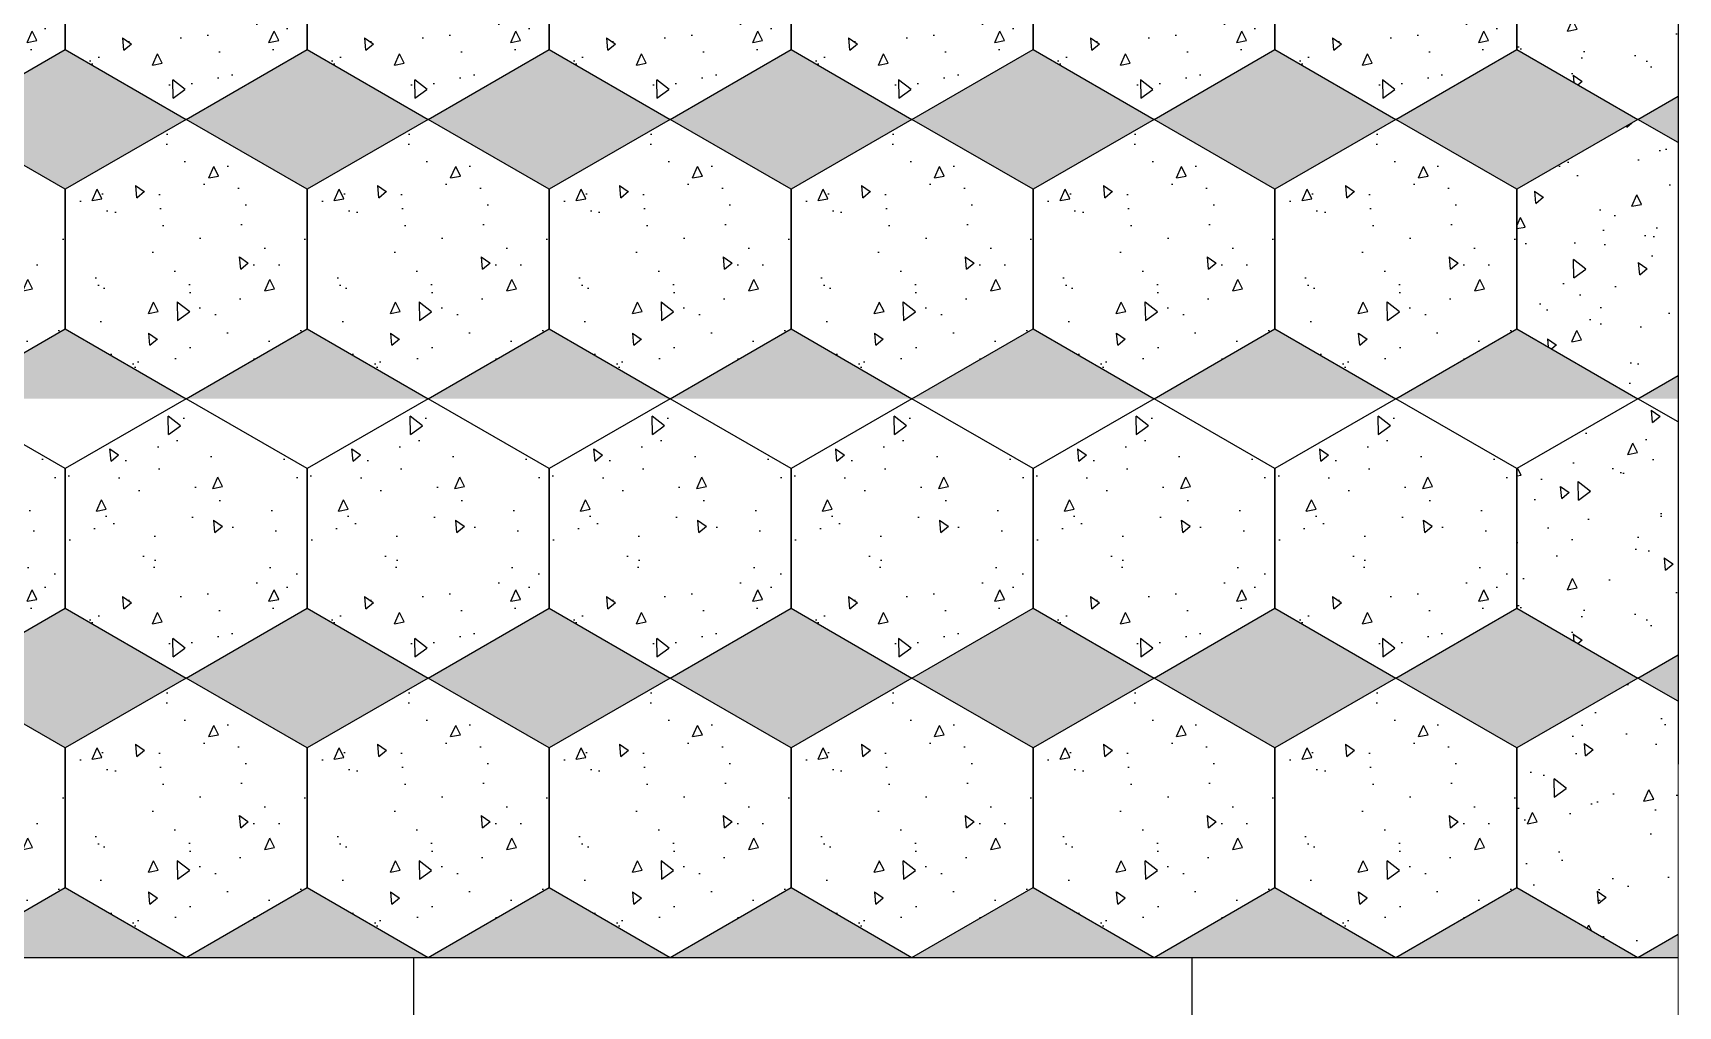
# Model space of a CAD drawing. Header units: millimetres. Extents: x 86441 to 190201, y 16532 to 98188.
# Drawn here: x 89237.8 to 89263.16, y 61109.93 to 61124.94 of the extents above; entities that cross this region are included whole.
import ezdxf

# ---------------------------------------------------------------- set-up
doc = ezdxf.new("R2010")
doc.units = ezdxf.units.MM
doc.header["$LTSCALE"] = 0.1

msp = doc.modelspace()

# ---------------------------------------------------------------- hatches: boundary and pattern name
at = {"true_color": 0xa19859, "transparency": 33554687}
h = msp.add_hatch(dxfattribs=at)
h.set_pattern_fill('AR-CONC', color=55, scale=0.01, angle=45)
h.set_pattern_definition([(95, (87401.7125, 60656.174), (1.4009465, 1.1755338), [0.1905, -2.0955]), (40, (87401.7125, 60656.174), (-1.6001845, 1.1017673), [0.1524, -1.6764058]), (145.45144, (87401.8293, 60656.2719), (-0.199238, 2.277301), [0.1619, -1.7809024]), (91.1842, (87401.3533, 60656.5331), (2.2141024, 1.619534), [0.28575, -3.14325]), (141.63556, (87401.5378, 60656.668), (-0.070866, 3.4282676), [0.2428502, -2.671356]), (36.18415, (87401.3533, 60656.5331), (-0.070866, 3.4282676), [0.2285997, -2.5145973]), (66, (87401.6227, 60656.623), (1.7951998, 0.3489515), [0.1905, -2.0955]), (11, (87401.6227, 60656.623), (-0.8653993, 1.739412), [0.1524, -1.6764]), (116.45145, (87401.7723, 60656.652), (0.9298005, 2.0883634), [0.1619, -1.7808994]), (82.5, (87401.7125, 60656.17393), (-0.5760547, 0.61973414), [0, -1.65608, 0, -1.7018, 0, -1.68275]), (52.5, (87401.7125, 60656.1739), (-0.23589727, 1.18087), [0, -0.97028, 0, -1.61798, 0, -0.64135]), (12.5, (87401.312, 60655.7734), (0.99927863, 0.91826196), [0, -0.635, 0, -1.9812, 0, -2.6289]), (2.5, (87401.1324, 60655.5938), (0.86763904, 1.2272239), [0, -0.8255, 0, -1.31572, 0, -1.8669])])
h.paths.add_polyline_path([(89263.165, 61131.865), (89262.545, 61132.223), (89260.68, 61131.146), (89260.68, 61128.991), (89262.545, 61127.914), (89263.165, 61128.272)])
h.paths.add_polyline_path([(89263.165, 61127.557), (89262.545, 61127.914), (89260.68, 61126.837), (89260.68, 61124.683), (89262.545, 61123.606), (89263.165, 61123.963)])
h = msp.add_hatch(dxfattribs=at)
h.set_pattern_fill('AR-CONC', color=55, scale=0.01, angle=45)
h.set_pattern_definition([(95, (87468.8768, 60742.3458), (1.4009465, 1.1755338), [0.1905, -2.0955]), (40, (87468.8768, 60742.3458), (-1.6001845, 1.1017673), [0.1524, -1.6764058]), (145.45144, (87468.9936, 60742.4438), (-0.199238, 2.277301), [0.1619, -1.7809024]), (91.1842, (87468.5176, 60742.705), (2.2141024, 1.619534), [0.28575, -3.14325]), (141.63556, (87468.7021, 60742.84), (-0.070866, 3.4282676), [0.2428502, -2.671356]), (36.18415, (87468.5176, 60742.705), (-0.070866, 3.4282676), [0.2285997, -2.5145973]), (66, (87468.787, 60742.7948), (1.7951998, 0.3489515), [0.1905, -2.0955]), (11, (87468.787, 60742.7948), (-0.8653993, 1.739412), [0.1524, -1.6764]), (116.45145, (87468.9366, 60742.8239), (0.9298005, 2.0883634), [0.1619, -1.7808994]), (82.5, (87468.87685, 60742.3458), (-0.5760547, 0.61973414), [0, -1.65608, 0, -1.7018, 0, -1.68275]), (52.5, (87468.87685, 60742.3458), (-0.23589727, 1.18087), [0, -0.97028, 0, -1.61798, 0, -0.64135]), (12.5, (87468.4763, 60741.9453), (0.99927863, 0.91826196), [0, -0.635, 0, -1.9812, 0, -2.6289]), (2.5, (87468.2967, 60741.7657), (0.86763904, 1.2272239), [0, -0.8255, 0, -1.31572, 0, -1.8669])])
h.paths.add_polyline_path([(89234.56, 61120.374), (89236.426, 61119.297), (89238.292, 61120.374), (89238.292, 61122.528), (89236.426, 61123.606), (89234.56, 61122.528)])
h.paths.add_polyline_path([(89234.56, 61124.683), (89236.426, 61123.606), (89238.292, 61124.683), (89238.292, 61126.837), (89236.426, 61127.914), (89234.56, 61126.837)])
h = msp.add_hatch(dxfattribs=at)
h.set_pattern_fill('AR-CONC', color=55, scale=0.01, angle=45)
h.set_pattern_definition([(95, (87472.6082, 60742.3458), (1.4009465, 1.1755338), [0.1905, -2.0955]), (40, (87472.6082, 60742.3458), (-1.6001845, 1.1017673), [0.1524, -1.6764058]), (145.45144, (87472.725, 60742.4438), (-0.199238, 2.277301), [0.1619, -1.7809024]), (91.1842, (87472.249, 60742.705), (2.2141024, 1.619534), [0.28575, -3.14325]), (141.63556, (87472.4335, 60742.84), (-0.070866, 3.4282676), [0.2428502, -2.671356]), (36.18415, (87472.249, 60742.705), (-0.070866, 3.4282676), [0.2285997, -2.5145973]), (66, (87472.5184, 60742.7948), (1.7951998, 0.3489515), [0.1905, -2.0955]), (11, (87472.5184, 60742.7948), (-0.8653993, 1.739412), [0.1524, -1.6764]), (116.45145, (87472.668, 60742.8239), (0.9298005, 2.0883634), [0.1619, -1.7808994]), (82.5, (87472.6082, 60742.3458), (-0.5760547, 0.61973414), [0, -1.65608, 0, -1.7018, 0, -1.68275]), (52.5, (87472.6082, 60742.3458), (-0.23589727, 1.18087), [0, -0.97028, 0, -1.61798, 0, -0.64135]), (12.5, (87472.2077, 60741.9453), (0.99927863, 0.91826196), [0, -0.635, 0, -1.9812, 0, -2.6289]), (2.5, (87472.0281, 60741.7657), (0.86763904, 1.2272239), [0, -0.8255, 0, -1.31572, 0, -1.8669])])
h.paths.add_polyline_path([(89238.292, 61120.374), (89240.157, 61119.297), (89242.023, 61120.374), (89242.023, 61122.528), (89240.157, 61123.606), (89238.292, 61122.528)])
h.paths.add_polyline_path([(89238.292, 61124.683), (89240.157, 61123.606), (89242.023, 61124.683), (89242.023, 61126.837), (89240.157, 61127.914), (89238.292, 61126.837)])
h = msp.add_hatch(dxfattribs=at)
h.set_pattern_fill('AR-CONC', color=55, scale=0.01, angle=45)
h.set_pattern_definition([(95, (87476.3396, 60742.3458), (1.4009465, 1.1755338), [0.1905, -2.0955]), (40, (87476.3396, 60742.3458), (-1.6001845, 1.1017673), [0.1524, -1.6764058]), (145.45144, (87476.4563, 60742.4438), (-0.199238, 2.277301), [0.1619, -1.7809024]), (91.1842, (87475.9803, 60742.705), (2.2141024, 1.619534), [0.28575, -3.14325]), (141.63556, (87476.1648, 60742.84), (-0.070866, 3.4282676), [0.2428502, -2.671356]), (36.18415, (87475.9803, 60742.705), (-0.070866, 3.4282676), [0.2285997, -2.5145973]), (66, (87476.2497, 60742.7948), (1.7951998, 0.3489515), [0.1905, -2.0955]), (11, (87476.2497, 60742.7948), (-0.8653993, 1.739412), [0.1524, -1.6764]), (116.45145, (87476.3993, 60742.8239), (0.9298005, 2.0883634), [0.1619, -1.7808994]), (82.5, (87476.33955, 60742.3458), (-0.5760547, 0.61973414), [0, -1.65608, 0, -1.7018, 0, -1.68275]), (52.5, (87476.33955, 60742.3458), (-0.23589727, 1.18087), [0, -0.97028, 0, -1.61798, 0, -0.64135]), (12.5, (87475.939, 60741.9453), (0.99927863, 0.91826196), [0, -0.635, 0, -1.9812, 0, -2.6289]), (2.5, (87475.7594, 60741.7657), (0.86763904, 1.2272239), [0, -0.8255, 0, -1.31572, 0, -1.8669])])
h.paths.add_polyline_path([(89242.023, 61120.374), (89243.889, 61119.297), (89245.754, 61120.374), (89245.754, 61122.528), (89243.889, 61123.606), (89242.023, 61122.528)])
h.paths.add_polyline_path([(89242.023, 61124.683), (89243.889, 61123.606), (89245.754, 61124.683), (89245.754, 61126.837), (89243.889, 61127.914), (89242.023, 61126.837)])
h = msp.add_hatch(dxfattribs=at)
h.set_pattern_fill('AR-CONC', color=55, scale=0.01, angle=45)
h.set_pattern_definition([(95, (87480.0709, 60742.3458), (1.4009465, 1.1755338), [0.1905, -2.0955]), (40, (87480.0709, 60742.3458), (-1.6001845, 1.1017673), [0.1524, -1.6764058]), (145.45144, (87480.1876, 60742.4438), (-0.199238, 2.277301), [0.1619, -1.7809024]), (91.1842, (87479.7117, 60742.705), (2.2141024, 1.619534), [0.28575, -3.14325]), (141.63556, (87479.8962, 60742.84), (-0.070866, 3.4282676), [0.2428502, -2.671356]), (36.18415, (87479.7117, 60742.705), (-0.070866, 3.4282676), [0.2285997, -2.5145973]), (66, (87479.9811, 60742.7948), (1.7951998, 0.3489515), [0.1905, -2.0955]), (11, (87479.9811, 60742.7948), (-0.8653993, 1.739412), [0.1524, -1.6764]), (116.45145, (87480.1307, 60742.8239), (0.9298005, 2.0883634), [0.1619, -1.7808994]), (82.5, (87480.0709, 60742.3458), (-0.5760547, 0.61973414), [0, -1.65608, 0, -1.7018, 0, -1.68275]), (52.5, (87480.0709, 60742.3458), (-0.23589727, 1.18087), [0, -0.97028, 0, -1.61798, 0, -0.64135]), (12.5, (87479.6704, 60741.9453), (0.99927863, 0.91826196), [0, -0.635, 0, -1.9812, 0, -2.6289]), (2.5, (87479.4908, 60741.7657), (0.86763904, 1.2272239), [0, -0.8255, 0, -1.31572, 0, -1.8669])])
h.paths.add_polyline_path([(89245.754, 61120.374), (89247.62, 61119.297), (89249.486, 61120.374), (89249.486, 61122.528), (89247.62, 61123.606), (89245.754, 61122.528)])
h.paths.add_polyline_path([(89245.754, 61124.683), (89247.62, 61123.606), (89249.486, 61124.683), (89249.486, 61126.837), (89247.62, 61127.914), (89245.754, 61126.837)])
h = msp.add_hatch(dxfattribs=at)
h.set_pattern_fill('AR-CONC', color=55, scale=0.01, angle=45)
h.set_pattern_definition([(95, (87483.8023, 60742.3458), (1.4009465, 1.1755338), [0.1905, -2.0955]), (40, (87483.8023, 60742.3458), (-1.6001845, 1.1017673), [0.1524, -1.6764058]), (145.45144, (87483.919, 60742.4438), (-0.199238, 2.277301), [0.1619, -1.7809024]), (91.1842, (87483.443, 60742.705), (2.2141024, 1.619534), [0.28575, -3.14325]), (141.63556, (87483.6276, 60742.84), (-0.070866, 3.4282676), [0.2428502, -2.671356]), (36.18415, (87483.443, 60742.705), (-0.070866, 3.4282676), [0.2285997, -2.5145973]), (66, (87483.7125, 60742.7948), (1.7951998, 0.3489515), [0.1905, -2.0955]), (11, (87483.7125, 60742.7948), (-0.8653993, 1.739412), [0.1524, -1.6764]), (116.45145, (87483.862, 60742.8239), (0.9298005, 2.0883634), [0.1619, -1.7808994]), (82.5, (87483.80225, 60742.3458), (-0.5760547, 0.61973414), [0, -1.65608, 0, -1.7018, 0, -1.68275]), (52.5, (87483.80225, 60742.3458), (-0.23589727, 1.18087), [0, -0.97028, 0, -1.61798, 0, -0.64135]), (12.5, (87483.4017, 60741.9453), (0.99927863, 0.91826196), [0, -0.635, 0, -1.9812, 0, -2.6289]), (2.5, (87483.2221, 60741.7657), (0.86763904, 1.2272239), [0, -0.8255, 0, -1.31572, 0, -1.8669])])
h.paths.add_polyline_path([(89249.486, 61120.374), (89251.351, 61119.297), (89253.217, 61120.374), (89253.217, 61122.528), (89251.351, 61123.606), (89249.486, 61122.528)])
h.paths.add_polyline_path([(89249.486, 61124.683), (89251.351, 61123.606), (89253.217, 61124.683), (89253.217, 61126.837), (89251.351, 61127.914), (89249.486, 61126.837)])
h = msp.add_hatch(dxfattribs=at)
h.set_pattern_fill('AR-CONC', color=55, scale=0.01, angle=45)
h.set_pattern_definition([(95, (87487.5336, 60742.3458), (1.4009465, 1.1755338), [0.1905, -2.0955]), (40, (87487.5336, 60742.3458), (-1.6001845, 1.1017673), [0.1524, -1.6764058]), (145.45144, (87487.6503, 60742.4438), (-0.199238, 2.277301), [0.1619, -1.7809024]), (91.1842, (87487.1744, 60742.705), (2.2141024, 1.619534), [0.28575, -3.14325]), (141.63556, (87487.359, 60742.84), (-0.070866, 3.4282676), [0.2428502, -2.671356]), (36.18415, (87487.1744, 60742.705), (-0.070866, 3.4282676), [0.2285997, -2.5145973]), (66, (87487.4438, 60742.7948), (1.7951998, 0.3489515), [0.1905, -2.0955]), (11, (87487.4438, 60742.7948), (-0.8653993, 1.739412), [0.1524, -1.6764]), (116.45145, (87487.5934, 60742.8239), (0.9298005, 2.0883634), [0.1619, -1.7808994]), (82.5, (87487.5336, 60742.3458), (-0.5760547, 0.61973414), [0, -1.65608, 0, -1.7018, 0, -1.68275]), (52.5, (87487.5336, 60742.3458), (-0.23589727, 1.18087), [0, -0.97028, 0, -1.61798, 0, -0.64135]), (12.5, (87487.1331, 60741.9453), (0.99927863, 0.91826196), [0, -0.635, 0, -1.9812, 0, -2.6289]), (2.5, (87486.9535, 60741.7657), (0.86763904, 1.2272239), [0, -0.8255, 0, -1.31572, 0, -1.8669])])
h.paths.add_polyline_path([(89253.217, 61120.374), (89255.083, 61119.297), (89256.948, 61120.374), (89256.948, 61122.528), (89255.083, 61123.606), (89253.217, 61122.528)])
h.paths.add_polyline_path([(89253.217, 61124.683), (89255.083, 61123.606), (89256.948, 61124.683), (89256.948, 61126.837), (89255.083, 61127.914), (89253.217, 61126.837)])
h = msp.add_hatch(dxfattribs=at)
h.set_pattern_fill('AR-CONC', color=55, scale=0.01, angle=45)
h.set_pattern_definition([(95, (87491.265, 60742.3458), (1.4009465, 1.1755338), [0.1905, -2.0955]), (40, (87491.265, 60742.3458), (-1.6001845, 1.1017673), [0.1524, -1.6764058]), (145.45144, (87491.3817, 60742.4438), (-0.199238, 2.277301), [0.1619, -1.7809024]), (91.1842, (87490.9057, 60742.705), (2.2141024, 1.619534), [0.28575, -3.14325]), (141.63556, (87491.0903, 60742.84), (-0.070866, 3.4282676), [0.2428502, -2.671356]), (36.18415, (87490.9057, 60742.705), (-0.070866, 3.4282676), [0.2285997, -2.5145973]), (66, (87491.1752, 60742.7948), (1.7951998, 0.3489515), [0.1905, -2.0955]), (11, (87491.1752, 60742.7948), (-0.8653993, 1.739412), [0.1524, -1.6764]), (116.45145, (87491.3248, 60742.8239), (0.9298005, 2.0883634), [0.1619, -1.7808994]), (82.5, (87491.26495, 60742.3458), (-0.5760547, 0.61973414), [0, -1.65608, 0, -1.7018, 0, -1.68275]), (52.5, (87491.265, 60742.3458), (-0.23589727, 1.18087), [0, -0.97028, 0, -1.61798, 0, -0.64135]), (12.5, (87490.86444, 60741.9453), (0.99927863, 0.91826196), [0, -0.635, 0, -1.9812, 0, -2.6289]), (2.5, (87490.6848, 60741.7657), (0.86763904, 1.2272239), [0, -0.8255, 0, -1.31572, 0, -1.8669])])
h.paths.add_polyline_path([(89256.948, 61120.374), (89258.814, 61119.297), (89260.68, 61120.374), (89260.68, 61122.528), (89258.814, 61123.606), (89256.948, 61122.528)])
h.paths.add_polyline_path([(89256.948, 61124.683), (89258.814, 61123.606), (89260.68, 61124.683), (89260.68, 61126.837), (89258.814, 61127.914), (89256.948, 61126.837)])
at = {"true_color": 0xffffff, "transparency": 33554687}
h = msp.add_hatch(color=7, dxfattribs=at)
h.dxf.hatch_style = 1
h.set_gradient(color1=(114, 89, 52), color2=(161, 152, 89))
h.paths.add_polyline_path([(89240.157, 61123.606), (89238.292, 61124.683), (89236.426, 61123.606), (89238.292, 61122.528)])
h.paths.add_polyline_path([(89238.292, 61120.374), (89236.426, 61119.297), (89240.157, 61119.297)])
h = msp.add_hatch(color=7, dxfattribs=at)
h.dxf.hatch_style = 1
h.set_gradient(color1=(114, 89, 52), color2=(161, 152, 89))
h.paths.add_polyline_path([(89242.023, 61124.683), (89240.157, 61123.606), (89242.023, 61122.528), (89243.889, 61123.606)])
h.paths.add_polyline_path([(89242.023, 61120.374), (89240.157, 61119.297), (89243.889, 61119.297)])
h = msp.add_hatch(color=7, dxfattribs=at)
h.dxf.hatch_style = 1
h.set_gradient(color1=(114, 89, 52), color2=(161, 152, 89))
h.paths.add_polyline_path([(89247.62, 61123.606), (89245.754, 61124.683), (89243.889, 61123.606), (89245.754, 61122.528)])
h.paths.add_polyline_path([(89245.754, 61120.374), (89243.889, 61119.297), (89247.62, 61119.297)])
h = msp.add_hatch(color=7, dxfattribs=at)
h.dxf.hatch_style = 1
h.set_gradient(color1=(114, 89, 52), color2=(161, 152, 89))
h.paths.add_polyline_path([(89249.486, 61124.683), (89247.62, 61123.606), (89249.486, 61122.528), (89251.351, 61123.606)])
h.paths.add_polyline_path([(89249.486, 61120.374), (89247.62, 61119.297), (89251.351, 61119.297)])
h = msp.add_hatch(color=7, dxfattribs=at)
h.dxf.hatch_style = 1
h.set_gradient(color1=(114, 89, 52), color2=(161, 152, 89))
h.paths.add_polyline_path([(89255.083, 61123.606), (89253.217, 61124.683), (89251.351, 61123.606), (89253.217, 61122.528)])
h.paths.add_polyline_path([(89253.217, 61120.374), (89251.351, 61119.297), (89255.083, 61119.297)])
h = msp.add_hatch(color=7, dxfattribs=at)
h.dxf.hatch_style = 1
h.set_gradient(color1=(114, 89, 52), color2=(161, 152, 89))
h.paths.add_polyline_path([(89256.948, 61124.683), (89255.083, 61123.606), (89256.948, 61122.528), (89258.814, 61123.606)])
h.paths.add_polyline_path([(89256.948, 61120.374), (89255.083, 61119.297), (89258.814, 61119.297)])
h = msp.add_hatch(color=7, dxfattribs=at)
h.dxf.hatch_style = 1
h.set_gradient(color1=(114, 89, 52), color2=(161, 152, 89))
h.paths.add_polyline_path([(89263.165, 61123.963), (89262.545, 61123.606), (89263.165, 61123.248)])
h.paths.add_polyline_path([(89262.545, 61123.606), (89260.68, 61124.683), (89258.814, 61123.606), (89260.68, 61122.528)])
at = {"true_color": 0xa19859, "transparency": 33554687}
h = msp.add_hatch(dxfattribs=at)
h.set_pattern_fill('AR-CONC', color=55, scale=0.01, angle=45)
h.set_pattern_definition([(95, (87401.7125, 60647.5567), (1.4009465, 1.1755338), [0.1905, -2.0955]), (40, (87401.7125, 60647.5567), (-1.6001845, 1.1017673), [0.1524, -1.6764058]), (145.45144, (87401.8293, 60647.6547), (-0.199238, 2.277301), [0.1619, -1.7809024]), (91.1842, (87401.3533, 60647.916), (2.2141024, 1.619534), [0.28575, -3.14325]), (141.63556, (87401.5378, 60648.051), (-0.070866, 3.4282676), [0.2428502, -2.671356]), (36.18415, (87401.3533, 60647.916), (-0.070866, 3.4282676), [0.2285997, -2.5145973]), (66, (87401.6227, 60648.0058), (1.7951998, 0.3489515), [0.1905, -2.0955]), (11, (87401.6227, 60648.0058), (-0.8653993, 1.739412), [0.1524, -1.6764]), (116.45145, (87401.7723, 60648.0348), (0.9298005, 2.0883634), [0.1619, -1.7808994]), (82.5, (87401.7125, 60647.55675), (-0.5760547, 0.61973414), [0, -1.65608, 0, -1.7018, 0, -1.68275]), (52.5, (87401.7125, 60647.55675), (-0.23589727, 1.18087), [0, -0.97028, 0, -1.61798, 0, -0.64135]), (12.5, (87401.312, 60647.1562), (0.99927863, 0.91826196), [0, -0.635, 0, -1.9812, 0, -2.6289]), (2.5, (87401.1324, 60646.9766), (0.86763904, 1.2272239), [0, -0.8255, 0, -1.31572, 0, -1.8669])])
h.paths.add_polyline_path([(89263.165, 61123.248), (89262.545, 61123.606), (89260.68, 61122.528), (89260.68, 61120.374), (89262.545, 61119.297), (89263.165, 61119.654)])
h.paths.add_polyline_path([(89263.165, 61118.94), (89262.545, 61119.297), (89260.68, 61118.22), (89260.68, 61116.066), (89262.545, 61114.988), (89263.165, 61115.346)])
at = {"true_color": 0xffffff, "transparency": 33554687}
h = msp.add_hatch(color=7, dxfattribs=at)
h.dxf.hatch_style = 1
h.set_gradient(color1=(114, 89, 52), color2=(161, 152, 89))
h.paths.add_polyline_path([(89260.68, 61120.374), (89258.814, 61119.297), (89262.545, 61119.297)])
h.paths.add_polyline_path([(89263.165, 61119.654), (89262.545, 61119.297), (89263.165, 61119.297)])
at = {"true_color": 0xa19859, "transparency": 33554687}
h = msp.add_hatch(dxfattribs=at)
h.set_pattern_fill('AR-CONC', color=55, scale=0.01, angle=45)
h.set_pattern_definition([(95, (87468.8768, 60733.7286), (1.4009465, 1.1755338), [0.1905, -2.0955]), (40, (87468.8768, 60733.7286), (-1.6001845, 1.1017673), [0.1524, -1.6764058]), (145.45144, (87468.9936, 60733.8266), (-0.199238, 2.277301), [0.1619, -1.7809024]), (91.1842, (87468.5176, 60734.0878), (2.2141024, 1.619534), [0.28575, -3.14325]), (141.63556, (87468.7021, 60734.2228), (-0.070866, 3.4282676), [0.2428502, -2.671356]), (36.18415, (87468.5176, 60734.0878), (-0.070866, 3.4282676), [0.2285997, -2.5145973]), (66, (87468.787, 60734.1776), (1.7951998, 0.3489515), [0.1905, -2.0955]), (11, (87468.787, 60734.1776), (-0.8653993, 1.739412), [0.1524, -1.6764]), (116.45145, (87468.9366, 60734.2067), (0.9298005, 2.0883634), [0.1619, -1.7808994]), (82.5, (87468.87685, 60733.7286), (-0.5760547, 0.61973414), [0, -1.65608, 0, -1.7018, 0, -1.68275]), (52.5, (87468.87685, 60733.7286), (-0.23589727, 1.18087), [0, -0.97028, 0, -1.61798, 0, -0.64135]), (12.5, (87468.4763, 60733.3281), (0.99927863, 0.91826196), [0, -0.635, 0, -1.9812, 0, -2.6289]), (2.5, (87468.2967, 60733.1485), (0.86763904, 1.2272239), [0, -0.8255, 0, -1.31572, 0, -1.8669])])
h.paths.add_polyline_path([(89234.56, 61111.757), (89236.426, 61110.68), (89238.292, 61111.757), (89238.292, 61113.911), (89236.426, 61114.988), (89234.56, 61113.911)])
h.paths.add_polyline_path([(89234.56, 61116.066), (89236.426, 61114.988), (89238.292, 61116.066), (89238.292, 61118.22), (89236.426, 61119.297), (89234.56, 61118.22)])
h = msp.add_hatch(dxfattribs=at)
h.set_pattern_fill('AR-CONC', color=55, scale=0.01, angle=45)
h.set_pattern_definition([(95, (87472.6082, 60733.7286), (1.4009465, 1.1755338), [0.1905, -2.0955]), (40, (87472.6082, 60733.7286), (-1.6001845, 1.1017673), [0.1524, -1.6764058]), (145.45144, (87472.725, 60733.8266), (-0.199238, 2.277301), [0.1619, -1.7809024]), (91.1842, (87472.249, 60734.0878), (2.2141024, 1.619534), [0.28575, -3.14325]), (141.63556, (87472.4335, 60734.2228), (-0.070866, 3.4282676), [0.2428502, -2.671356]), (36.18415, (87472.249, 60734.0878), (-0.070866, 3.4282676), [0.2285997, -2.5145973]), (66, (87472.5184, 60734.1776), (1.7951998, 0.3489515), [0.1905, -2.0955]), (11, (87472.5184, 60734.1776), (-0.8653993, 1.739412), [0.1524, -1.6764]), (116.45145, (87472.668, 60734.2067), (0.9298005, 2.0883634), [0.1619, -1.7808994]), (82.5, (87472.6082, 60733.7286), (-0.5760547, 0.61973414), [0, -1.65608, 0, -1.7018, 0, -1.68275]), (52.5, (87472.6082, 60733.7286), (-0.23589727, 1.18087), [0, -0.97028, 0, -1.61798, 0, -0.64135]), (12.5, (87472.2077, 60733.3281), (0.99927863, 0.91826196), [0, -0.635, 0, -1.9812, 0, -2.6289]), (2.5, (87472.0281, 60733.1485), (0.86763904, 1.2272239), [0, -0.8255, 0, -1.31572, 0, -1.8669])])
h.paths.add_polyline_path([(89238.292, 61111.757), (89240.157, 61110.68), (89242.023, 61111.757), (89242.023, 61113.911), (89240.157, 61114.988), (89238.292, 61113.911)])
h.paths.add_polyline_path([(89238.292, 61116.066), (89240.157, 61114.988), (89242.023, 61116.066), (89242.023, 61118.22), (89240.157, 61119.297), (89238.292, 61118.22)])
h = msp.add_hatch(dxfattribs=at)
h.set_pattern_fill('AR-CONC', color=55, scale=0.01, angle=45)
h.set_pattern_definition([(95, (87476.3396, 60733.7286), (1.4009465, 1.1755338), [0.1905, -2.0955]), (40, (87476.3396, 60733.7286), (-1.6001845, 1.1017673), [0.1524, -1.6764058]), (145.45144, (87476.4563, 60733.8266), (-0.199238, 2.277301), [0.1619, -1.7809024]), (91.1842, (87475.9803, 60734.0878), (2.2141024, 1.619534), [0.28575, -3.14325]), (141.63556, (87476.1648, 60734.2228), (-0.070866, 3.4282676), [0.2428502, -2.671356]), (36.18415, (87475.9803, 60734.0878), (-0.070866, 3.4282676), [0.2285997, -2.5145973]), (66, (87476.2497, 60734.1776), (1.7951998, 0.3489515), [0.1905, -2.0955]), (11, (87476.2497, 60734.1776), (-0.8653993, 1.739412), [0.1524, -1.6764]), (116.45145, (87476.3993, 60734.2067), (0.9298005, 2.0883634), [0.1619, -1.7808994]), (82.5, (87476.33955, 60733.7286), (-0.5760547, 0.61973414), [0, -1.65608, 0, -1.7018, 0, -1.68275]), (52.5, (87476.33955, 60733.7286), (-0.23589727, 1.18087), [0, -0.97028, 0, -1.61798, 0, -0.64135]), (12.5, (87475.939, 60733.3281), (0.99927863, 0.91826196), [0, -0.635, 0, -1.9812, 0, -2.6289]), (2.5, (87475.7594, 60733.1485), (0.86763904, 1.2272239), [0, -0.8255, 0, -1.31572, 0, -1.8669])])
h.paths.add_polyline_path([(89242.023, 61111.757), (89243.889, 61110.68), (89245.754, 61111.757), (89245.754, 61113.911), (89243.889, 61114.988), (89242.023, 61113.911)])
h.paths.add_polyline_path([(89242.023, 61116.066), (89243.889, 61114.988), (89245.754, 61116.066), (89245.754, 61118.22), (89243.889, 61119.297), (89242.023, 61118.22)])
h = msp.add_hatch(dxfattribs=at)
h.set_pattern_fill('AR-CONC', color=55, scale=0.01, angle=45)
h.set_pattern_definition([(95, (87480.0709, 60733.7286), (1.4009465, 1.1755338), [0.1905, -2.0955]), (40, (87480.0709, 60733.7286), (-1.6001845, 1.1017673), [0.1524, -1.6764058]), (145.45144, (87480.1876, 60733.8266), (-0.199238, 2.277301), [0.1619, -1.7809024]), (91.1842, (87479.7117, 60734.0878), (2.2141024, 1.619534), [0.28575, -3.14325]), (141.63556, (87479.8962, 60734.2228), (-0.070866, 3.4282676), [0.2428502, -2.671356]), (36.18415, (87479.7117, 60734.0878), (-0.070866, 3.4282676), [0.2285997, -2.5145973]), (66, (87479.9811, 60734.1776), (1.7951998, 0.3489515), [0.1905, -2.0955]), (11, (87479.9811, 60734.1776), (-0.8653993, 1.739412), [0.1524, -1.6764]), (116.45145, (87480.1307, 60734.2067), (0.9298005, 2.0883634), [0.1619, -1.7808994]), (82.5, (87480.0709, 60733.7286), (-0.5760547, 0.61973414), [0, -1.65608, 0, -1.7018, 0, -1.68275]), (52.5, (87480.0709, 60733.7286), (-0.23589727, 1.18087), [0, -0.97028, 0, -1.61798, 0, -0.64135]), (12.5, (87479.6704, 60733.3281), (0.99927863, 0.91826196), [0, -0.635, 0, -1.9812, 0, -2.6289]), (2.5, (87479.4908, 60733.1485), (0.86763904, 1.2272239), [0, -0.8255, 0, -1.31572, 0, -1.8669])])
h.paths.add_polyline_path([(89245.754, 61111.757), (89247.62, 61110.68), (89249.486, 61111.757), (89249.486, 61113.911), (89247.62, 61114.988), (89245.754, 61113.911)])
h.paths.add_polyline_path([(89245.754, 61116.066), (89247.62, 61114.988), (89249.486, 61116.066), (89249.486, 61118.22), (89247.62, 61119.297), (89245.754, 61118.22)])
h = msp.add_hatch(dxfattribs=at)
h.set_pattern_fill('AR-CONC', color=55, scale=0.01, angle=45)
h.set_pattern_definition([(95, (87483.8023, 60733.7286), (1.4009465, 1.1755338), [0.1905, -2.0955]), (40, (87483.8023, 60733.7286), (-1.6001845, 1.1017673), [0.1524, -1.6764058]), (145.45144, (87483.919, 60733.8266), (-0.199238, 2.277301), [0.1619, -1.7809024]), (91.1842, (87483.443, 60734.0878), (2.2141024, 1.619534), [0.28575, -3.14325]), (141.63556, (87483.6276, 60734.2228), (-0.070866, 3.4282676), [0.2428502, -2.671356]), (36.18415, (87483.443, 60734.0878), (-0.070866, 3.4282676), [0.2285997, -2.5145973]), (66, (87483.7125, 60734.1776), (1.7951998, 0.3489515), [0.1905, -2.0955]), (11, (87483.7125, 60734.1776), (-0.8653993, 1.739412), [0.1524, -1.6764]), (116.45145, (87483.862, 60734.2067), (0.9298005, 2.0883634), [0.1619, -1.7808994]), (82.5, (87483.80225, 60733.7286), (-0.5760547, 0.61973414), [0, -1.65608, 0, -1.7018, 0, -1.68275]), (52.5, (87483.80225, 60733.7286), (-0.23589727, 1.18087), [0, -0.97028, 0, -1.61798, 0, -0.64135]), (12.5, (87483.4017, 60733.3281), (0.99927863, 0.91826196), [0, -0.635, 0, -1.9812, 0, -2.6289]), (2.5, (87483.2221, 60733.1485), (0.86763904, 1.2272239), [0, -0.8255, 0, -1.31572, 0, -1.8669])])
h.paths.add_polyline_path([(89249.486, 61111.757), (89251.351, 61110.68), (89253.217, 61111.757), (89253.217, 61113.911), (89251.351, 61114.988), (89249.486, 61113.911)])
h.paths.add_polyline_path([(89249.486, 61116.066), (89251.351, 61114.988), (89253.217, 61116.066), (89253.217, 61118.22), (89251.351, 61119.297), (89249.486, 61118.22)])
h = msp.add_hatch(dxfattribs=at)
h.set_pattern_fill('AR-CONC', color=55, scale=0.01, angle=45)
h.set_pattern_definition([(95, (87487.5336, 60733.7286), (1.4009465, 1.1755338), [0.1905, -2.0955]), (40, (87487.5336, 60733.7286), (-1.6001845, 1.1017673), [0.1524, -1.6764058]), (145.45144, (87487.6503, 60733.8266), (-0.199238, 2.277301), [0.1619, -1.7809024]), (91.1842, (87487.1744, 60734.0878), (2.2141024, 1.619534), [0.28575, -3.14325]), (141.63556, (87487.359, 60734.2228), (-0.070866, 3.4282676), [0.2428502, -2.671356]), (36.18415, (87487.1744, 60734.0878), (-0.070866, 3.4282676), [0.2285997, -2.5145973]), (66, (87487.4438, 60734.1776), (1.7951998, 0.3489515), [0.1905, -2.0955]), (11, (87487.4438, 60734.1776), (-0.8653993, 1.739412), [0.1524, -1.6764]), (116.45145, (87487.5934, 60734.2067), (0.9298005, 2.0883634), [0.1619, -1.7808994]), (82.5, (87487.5336, 60733.7286), (-0.5760547, 0.61973414), [0, -1.65608, 0, -1.7018, 0, -1.68275]), (52.5, (87487.5336, 60733.7286), (-0.23589727, 1.18087), [0, -0.97028, 0, -1.61798, 0, -0.64135]), (12.5, (87487.1331, 60733.3281), (0.99927863, 0.91826196), [0, -0.635, 0, -1.9812, 0, -2.6289]), (2.5, (87486.9535, 60733.1485), (0.86763904, 1.2272239), [0, -0.8255, 0, -1.31572, 0, -1.8669])])
h.paths.add_polyline_path([(89253.217, 61111.757), (89255.083, 61110.68), (89256.948, 61111.757), (89256.948, 61113.911), (89255.083, 61114.988), (89253.217, 61113.911)])
h.paths.add_polyline_path([(89253.217, 61116.066), (89255.083, 61114.988), (89256.948, 61116.066), (89256.948, 61118.22), (89255.083, 61119.297), (89253.217, 61118.22)])
h = msp.add_hatch(dxfattribs=at)
h.set_pattern_fill('AR-CONC', color=55, scale=0.01, angle=45)
h.set_pattern_definition([(95, (87491.265, 60733.7286), (1.4009465, 1.1755338), [0.1905, -2.0955]), (40, (87491.265, 60733.7286), (-1.6001845, 1.1017673), [0.1524, -1.6764058]), (145.45144, (87491.3817, 60733.8266), (-0.199238, 2.277301), [0.1619, -1.7809024]), (91.1842, (87490.9057, 60734.0878), (2.2141024, 1.619534), [0.28575, -3.14325]), (141.63556, (87491.0903, 60734.2228), (-0.070866, 3.4282676), [0.2428502, -2.671356]), (36.18415, (87490.9057, 60734.0878), (-0.070866, 3.4282676), [0.2285997, -2.5145973]), (66, (87491.1752, 60734.1776), (1.7951998, 0.3489515), [0.1905, -2.0955]), (11, (87491.1752, 60734.1776), (-0.8653993, 1.739412), [0.1524, -1.6764]), (116.45145, (87491.3248, 60734.2067), (0.9298005, 2.0883634), [0.1619, -1.7808994]), (82.5, (87491.26495, 60733.7286), (-0.5760547, 0.61973414), [0, -1.65608, 0, -1.7018, 0, -1.68275]), (52.5, (87491.265, 60733.7286), (-0.23589727, 1.18087), [0, -0.97028, 0, -1.61798, 0, -0.64135]), (12.5, (87490.86444, 60733.3281), (0.99927863, 0.91826196), [0, -0.635, 0, -1.9812, 0, -2.6289]), (2.5, (87490.6848, 60733.1485), (0.86763904, 1.2272239), [0, -0.8255, 0, -1.31572, 0, -1.8669])])
h.paths.add_polyline_path([(89256.948, 61111.757), (89258.814, 61110.68), (89260.68, 61111.757), (89260.68, 61113.911), (89258.814, 61114.988), (89256.948, 61113.911)])
h.paths.add_polyline_path([(89256.948, 61116.066), (89258.814, 61114.988), (89260.68, 61116.066), (89260.68, 61118.22), (89258.814, 61119.297), (89256.948, 61118.22)])
at = {"true_color": 0xffffff, "transparency": 33554687}
h = msp.add_hatch(color=7, dxfattribs=at)
h.dxf.hatch_style = 1
h.set_gradient(color1=(114, 89, 52), color2=(161, 152, 89))
h.paths.add_polyline_path([(89240.157, 61114.988), (89238.292, 61116.066), (89236.426, 61114.988), (89238.292, 61113.911)])
h.paths.add_polyline_path([(89238.292, 61111.757), (89236.426, 61110.68), (89240.157, 61110.68)])
h = msp.add_hatch(color=7, dxfattribs=at)
h.dxf.hatch_style = 1
h.set_gradient(color1=(114, 89, 52), color2=(161, 152, 89))
h.paths.add_polyline_path([(89242.023, 61116.066), (89240.157, 61114.988), (89242.023, 61113.911), (89243.889, 61114.988)])
h.paths.add_polyline_path([(89242.023, 61111.757), (89240.157, 61110.68), (89243.889, 61110.68)])
h = msp.add_hatch(color=7, dxfattribs=at)
h.dxf.hatch_style = 1
h.set_gradient(color1=(114, 89, 52), color2=(161, 152, 89))
h.paths.add_polyline_path([(89247.62, 61114.988), (89245.754, 61116.066), (89243.889, 61114.988), (89245.754, 61113.911)])
h.paths.add_polyline_path([(89245.754, 61111.757), (89243.889, 61110.68), (89247.62, 61110.68)])
h = msp.add_hatch(color=7, dxfattribs=at)
h.dxf.hatch_style = 1
h.set_gradient(color1=(114, 89, 52), color2=(161, 152, 89))
h.paths.add_polyline_path([(89249.486, 61116.066), (89247.62, 61114.988), (89249.486, 61113.911), (89251.351, 61114.988)])
h.paths.add_polyline_path([(89249.486, 61111.757), (89247.62, 61110.68), (89251.351, 61110.68)])
h = msp.add_hatch(color=7, dxfattribs=at)
h.dxf.hatch_style = 1
h.set_gradient(color1=(114, 89, 52), color2=(161, 152, 89))
h.paths.add_polyline_path([(89255.083, 61114.988), (89253.217, 61116.066), (89251.351, 61114.988), (89253.217, 61113.911)])
h.paths.add_polyline_path([(89253.217, 61111.757), (89251.351, 61110.68), (89255.083, 61110.68)])
h = msp.add_hatch(color=7, dxfattribs=at)
h.dxf.hatch_style = 1
h.set_gradient(color1=(114, 89, 52), color2=(161, 152, 89))
h.paths.add_polyline_path([(89256.948, 61116.066), (89255.083, 61114.988), (89256.948, 61113.911), (89258.814, 61114.988)])
h.paths.add_polyline_path([(89256.948, 61111.757), (89255.083, 61110.68), (89258.814, 61110.68)])
h = msp.add_hatch(color=7, dxfattribs=at)
h.dxf.hatch_style = 1
h.set_gradient(color1=(114, 89, 52), color2=(161, 152, 89))
h.paths.add_polyline_path([(89263.165, 61115.346), (89262.545, 61114.988), (89263.165, 61114.631)])
h.paths.add_polyline_path([(89262.545, 61114.988), (89260.68, 61116.066), (89258.814, 61114.988), (89260.68, 61113.911)])
at = {"true_color": 0xa19859, "transparency": 33554687}
h = msp.add_hatch(dxfattribs=at)
h.set_pattern_fill('AR-CONC', color=55, scale=0.01, angle=45)
h.set_pattern_definition([(95, (87401.7125, 60733.7286), (1.4009465, 1.1755338), [0.1905, -2.0955]), (40, (87401.7125, 60733.7286), (-1.6001845, 1.1017673), [0.1524, -1.6764058]), (145.45144, (87401.8293, 60733.8266), (-0.199238, 2.277301), [0.1619, -1.7809024]), (91.1842, (87401.3533, 60734.0878), (2.2141024, 1.619534), [0.28575, -3.14325]), (141.63556, (87401.5378, 60734.2228), (-0.070866, 3.4282676), [0.2428502, -2.671356]), (36.18415, (87401.3533, 60734.0878), (-0.070866, 3.4282676), [0.2285997, -2.5145973]), (66, (87401.6227, 60734.1776), (1.7951998, 0.3489515), [0.1905, -2.0955]), (11, (87401.6227, 60734.1776), (-0.8653993, 1.739412), [0.1524, -1.6764]), (116.45145, (87401.7723, 60734.2067), (0.9298005, 2.0883634), [0.1619, -1.7808994]), (82.5, (87401.7125, 60733.7286), (-0.5760547, 0.61973414), [0, -1.65608, 0, -1.7018, 0, -1.68275]), (52.5, (87401.7125, 60733.7286), (-0.23589727, 1.18087), [0, -0.97028, 0, -1.61798, 0, -0.64135]), (12.5, (87401.312, 60733.3281), (0.99927863, 0.91826196), [0, -0.635, 0, -1.9812, 0, -2.6289]), (2.5, (87401.1324, 60733.1485), (0.86763904, 1.2272239), [0, -0.8255, 0, -1.31572, 0, -1.8669])])
h.paths.add_polyline_path([(89263.165, 61114.631), (89262.545, 61114.988), (89260.68, 61113.911), (89260.68, 61111.757), (89262.545, 61110.68), (89263.165, 61111.037)])
at = {"true_color": 0xffffff, "transparency": 33554687}
h = msp.add_hatch(color=7, dxfattribs=at)
h.dxf.hatch_style = 1
h.set_gradient(color1=(114, 89, 52), color2=(161, 152, 89))
h.paths.add_polyline_path([(89260.68, 61111.757), (89258.814, 61110.68), (89262.545, 61110.68)])
h.paths.add_polyline_path([(89263.165, 61111.037), (89262.545, 61110.68), (89263.165, 61110.68)])

# ---------------------------------------------------------------- linework, layer by layer
at = {"transparency": 33554687}
for p, q in [((89263.165, 61193.68), (89263.165, 61113.66)), ((89243.665, 61110.68), (89243.665, 61067.32)), ((89255.665, 61110.68), (89255.665, 61066.22))]:
    msp.add_line(p, q, dxfattribs=at)
at = {"color": 25, "lineweight": 9, "transparency": 33554687}
for q in [(89263.165, 61084.36), (89263.165, 61110.68)]:
    msp.add_line((89263.165, 61193.68), q, dxfattribs=at)
at = {"color": 7, "true_color": 0xffffff, "transparency": 33554687}
msp.add_line((89219.665, 61110.68), (89263.165, 61110.68), dxfattribs=at)
at = {"color": 67, "true_color": 0x727430, "transparency": 33554687}
for p, q in [((89230.829, 61110.68), (89242.829, 61110.68)), ((89238.292, 61110.68), (89250.292, 61110.68)), ((89245.754, 61110.68), (89257.754, 61110.68)), ((89253.217, 61110.68), (89263.165, 61110.68))]:
    msp.add_line(p, q, dxfattribs=at)
at = {"color": 7, "true_color": 0xffffff, "transparency": 33554687}
for points in [[(89236.426, 61127.914), (89234.56, 61126.837), (89234.56, 61124.683), (89236.426, 61123.606), (89238.292, 61124.683), (89238.292, 61126.837), (89236.426, 61127.914)], [(89236.426, 61127.914), (89234.56, 61126.837), (89234.56, 61124.683), (89236.426, 61123.606), (89238.292, 61124.683), (89238.292, 61126.837), (89236.426, 61127.914)], [(89240.157, 61127.914), (89238.292, 61126.837), (89238.292, 61124.683), (89240.157, 61123.606), (89242.023, 61124.683), (89242.023, 61126.837), (89240.157, 61127.914)], [(89240.157, 61127.914), (89238.292, 61126.837), (89238.292, 61124.683), (89240.157, 61123.606), (89242.023, 61124.683), (89242.023, 61126.837), (89240.157, 61127.914)], [(89243.889, 61127.914), (89242.023, 61126.837), (89242.023, 61124.683), (89243.889, 61123.606), (89245.754, 61124.683), (89245.754, 61126.837), (89243.889, 61127.914)], [(89243.889, 61127.914), (89242.023, 61126.837), (89242.023, 61124.683), (89243.889, 61123.606), (89245.754, 61124.683), (89245.754, 61126.837), (89243.889, 61127.914)], [(89247.62, 61127.914), (89245.754, 61126.837), (89245.754, 61124.683), (89247.62, 61123.606), (89249.486, 61124.683), (89249.486, 61126.837), (89247.62, 61127.914)], [(89247.62, 61127.914), (89245.754, 61126.837), (89245.754, 61124.683), (89247.62, 61123.606), (89249.486, 61124.683), (89249.486, 61126.837), (89247.62, 61127.914)], [(89251.351, 61127.914), (89249.486, 61126.837), (89249.486, 61124.683), (89251.351, 61123.606), (89253.217, 61124.683), (89253.217, 61126.837), (89251.351, 61127.914)], [(89251.351, 61127.914), (89249.486, 61126.837), (89249.486, 61124.683), (89251.351, 61123.606), (89253.217, 61124.683), (89253.217, 61126.837), (89251.351, 61127.914)], [(89255.083, 61127.914), (89253.217, 61126.837), (89253.217, 61124.683), (89255.083, 61123.606), (89256.948, 61124.683), (89256.948, 61126.837), (89255.083, 61127.914)], [(89255.083, 61127.914), (89253.217, 61126.837), (89253.217, 61124.683), (89255.083, 61123.606), (89256.948, 61124.683), (89256.948, 61126.837), (89255.083, 61127.914)], [(89258.814, 61127.914), (89256.948, 61126.837), (89256.948, 61124.683), (89258.814, 61123.606), (89260.68, 61124.683), (89260.68, 61126.837), (89258.814, 61127.914)], [(89258.814, 61127.914), (89256.948, 61126.837), (89256.948, 61124.683), (89258.814, 61123.606), (89260.68, 61124.683), (89260.68, 61126.837), (89258.814, 61127.914)], [(89263.165, 61127.557), (89262.545, 61127.914), (89260.68, 61126.837), (89260.68, 61124.683), (89262.545, 61123.606), (89263.165, 61123.963)], [(89236.426, 61123.606), (89234.56, 61122.528), (89234.56, 61120.374), (89236.426, 61119.297), (89238.292, 61120.374), (89238.292, 61122.528), (89236.426, 61123.606)], [(89236.426, 61123.606), (89234.56, 61122.528), (89234.56, 61120.374), (89236.426, 61119.297), (89238.292, 61120.374), (89238.292, 61122.528), (89236.426, 61123.606)], [(89240.157, 61123.606), (89238.292, 61122.528), (89238.292, 61120.374), (89240.157, 61119.297), (89242.023, 61120.374), (89242.023, 61122.528), (89240.157, 61123.606)], [(89240.157, 61123.606), (89238.292, 61122.528), (89238.292, 61120.374), (89240.157, 61119.297), (89242.023, 61120.374), (89242.023, 61122.528), (89240.157, 61123.606)], [(89243.889, 61123.606), (89242.023, 61122.528), (89242.023, 61120.374), (89243.889, 61119.297), (89245.754, 61120.374), (89245.754, 61122.528), (89243.889, 61123.606)], [(89243.889, 61123.606), (89242.023, 61122.528), (89242.023, 61120.374), (89243.889, 61119.297), (89245.754, 61120.374), (89245.754, 61122.528), (89243.889, 61123.606)], [(89247.62, 61123.606), (89245.754, 61122.528), (89245.754, 61120.374), (89247.62, 61119.297), (89249.486, 61120.374), (89249.486, 61122.528), (89247.62, 61123.606)], [(89247.62, 61123.606), (89245.754, 61122.528), (89245.754, 61120.374), (89247.62, 61119.297), (89249.486, 61120.374), (89249.486, 61122.528), (89247.62, 61123.606)], [(89251.351, 61123.606), (89249.486, 61122.528), (89249.486, 61120.374), (89251.351, 61119.297), (89253.217, 61120.374), (89253.217, 61122.528), (89251.351, 61123.606)], [(89251.351, 61123.606), (89249.486, 61122.528), (89249.486, 61120.374), (89251.351, 61119.297), (89253.217, 61120.374), (89253.217, 61122.528), (89251.351, 61123.606)], [(89255.083, 61123.606), (89253.217, 61122.528), (89253.217, 61120.374), (89255.083, 61119.297), (89256.948, 61120.374), (89256.948, 61122.528), (89255.083, 61123.606)], [(89255.083, 61123.606), (89253.217, 61122.528), (89253.217, 61120.374), (89255.083, 61119.297), (89256.948, 61120.374), (89256.948, 61122.528), (89255.083, 61123.606)], [(89258.814, 61123.606), (89256.948, 61122.528), (89256.948, 61120.374), (89258.814, 61119.297), (89260.68, 61120.374), (89260.68, 61122.528), (89258.814, 61123.606)], [(89258.814, 61123.606), (89256.948, 61122.528), (89256.948, 61120.374), (89258.814, 61119.297), (89260.68, 61120.374), (89260.68, 61122.528), (89258.814, 61123.606)], [(89263.165, 61123.248), (89262.545, 61123.606), (89260.68, 61122.528), (89260.68, 61120.374), (89262.545, 61119.297), (89263.165, 61119.654)], [(89236.426, 61119.297), (89234.56, 61118.22), (89234.56, 61116.066), (89236.426, 61114.988), (89238.292, 61116.066), (89238.292, 61118.22), (89236.426, 61119.297)], [(89236.426, 61119.297), (89234.56, 61118.22), (89234.56, 61116.066), (89236.426, 61114.988), (89238.292, 61116.066), (89238.292, 61118.22), (89236.426, 61119.297)], [(89240.157, 61119.297), (89238.292, 61118.22), (89238.292, 61116.066), (89240.157, 61114.988), (89242.023, 61116.066), (89242.023, 61118.22), (89240.157, 61119.297)], [(89240.157, 61119.297), (89238.292, 61118.22), (89238.292, 61116.066), (89240.157, 61114.988), (89242.023, 61116.066), (89242.023, 61118.22), (89240.157, 61119.297)], [(89243.889, 61119.297), (89242.023, 61118.22), (89242.023, 61116.066), (89243.889, 61114.988), (89245.754, 61116.066), (89245.754, 61118.22), (89243.889, 61119.297)], [(89243.889, 61119.297), (89242.023, 61118.22), (89242.023, 61116.066), (89243.889, 61114.988), (89245.754, 61116.066), (89245.754, 61118.22), (89243.889, 61119.297)], [(89247.62, 61119.297), (89245.754, 61118.22), (89245.754, 61116.066), (89247.62, 61114.988), (89249.486, 61116.066), (89249.486, 61118.22), (89247.62, 61119.297)], [(89247.62, 61119.297), (89245.754, 61118.22), (89245.754, 61116.066), (89247.62, 61114.988), (89249.486, 61116.066), (89249.486, 61118.22), (89247.62, 61119.297)], [(89251.351, 61119.297), (89249.486, 61118.22), (89249.486, 61116.066), (89251.351, 61114.988), (89253.217, 61116.066), (89253.217, 61118.22), (89251.351, 61119.297)], [(89251.351, 61119.297), (89249.486, 61118.22), (89249.486, 61116.066), (89251.351, 61114.988), (89253.217, 61116.066), (89253.217, 61118.22), (89251.351, 61119.297)], [(89255.083, 61119.297), (89253.217, 61118.22), (89253.217, 61116.066), (89255.083, 61114.988), (89256.948, 61116.066), (89256.948, 61118.22), (89255.083, 61119.297)], [(89255.083, 61119.297), (89253.217, 61118.22), (89253.217, 61116.066), (89255.083, 61114.988), (89256.948, 61116.066), (89256.948, 61118.22), (89255.083, 61119.297)], [(89258.814, 61119.297), (89256.948, 61118.22), (89256.948, 61116.066), (89258.814, 61114.988), (89260.68, 61116.066), (89260.68, 61118.22), (89258.814, 61119.297)], [(89258.814, 61119.297), (89256.948, 61118.22), (89256.948, 61116.066), (89258.814, 61114.988), (89260.68, 61116.066), (89260.68, 61118.22), (89258.814, 61119.297)], [(89263.165, 61118.94), (89262.545, 61119.297), (89260.68, 61118.22), (89260.68, 61116.066), (89262.545, 61114.988), (89263.165, 61115.346)], [(89236.426, 61114.988), (89234.56, 61113.911), (89234.56, 61111.757), (89236.426, 61110.68), (89238.292, 61111.757), (89238.292, 61113.911), (89236.426, 61114.988)], [(89236.426, 61114.988), (89234.56, 61113.911), (89234.56, 61111.757), (89236.426, 61110.68), (89238.292, 61111.757), (89238.292, 61113.911), (89236.426, 61114.988)], [(89240.157, 61114.988), (89238.292, 61113.911), (89238.292, 61111.757), (89240.157, 61110.68), (89242.023, 61111.757), (89242.023, 61113.911), (89240.157, 61114.988)], [(89240.157, 61114.988), (89238.292, 61113.911), (89238.292, 61111.757), (89240.157, 61110.68), (89242.023, 61111.757), (89242.023, 61113.911), (89240.157, 61114.988)], [(89243.889, 61114.988), (89242.023, 61113.911), (89242.023, 61111.757), (89243.889, 61110.68), (89245.754, 61111.757), (89245.754, 61113.911), (89243.889, 61114.988)], [(89243.889, 61114.988), (89242.023, 61113.911), (89242.023, 61111.757), (89243.889, 61110.68), (89245.754, 61111.757), (89245.754, 61113.911), (89243.889, 61114.988)], [(89247.62, 61114.988), (89245.754, 61113.911), (89245.754, 61111.757), (89247.62, 61110.68), (89249.486, 61111.757), (89249.486, 61113.911), (89247.62, 61114.988)], [(89247.62, 61114.988), (89245.754, 61113.911), (89245.754, 61111.757), (89247.62, 61110.68), (89249.486, 61111.757), (89249.486, 61113.911), (89247.62, 61114.988)], [(89251.351, 61114.988), (89249.486, 61113.911), (89249.486, 61111.757), (89251.351, 61110.68), (89253.217, 61111.757), (89253.217, 61113.911), (89251.351, 61114.988)], [(89251.351, 61114.988), (89249.486, 61113.911), (89249.486, 61111.757), (89251.351, 61110.68), (89253.217, 61111.757), (89253.217, 61113.911), (89251.351, 61114.988)], [(89255.083, 61114.988), (89253.217, 61113.911), (89253.217, 61111.757), (89255.083, 61110.68), (89256.948, 61111.757), (89256.948, 61113.911), (89255.083, 61114.988)], [(89255.083, 61114.988), (89253.217, 61113.911), (89253.217, 61111.757), (89255.083, 61110.68), (89256.948, 61111.757), (89256.948, 61113.911), (89255.083, 61114.988)], [(89258.814, 61114.988), (89256.948, 61113.911), (89256.948, 61111.757), (89258.814, 61110.68), (89260.68, 61111.757), (89260.68, 61113.911), (89258.814, 61114.988)], [(89258.814, 61114.988), (89256.948, 61113.911), (89256.948, 61111.757), (89258.814, 61110.68), (89260.68, 61111.757), (89260.68, 61113.911), (89258.814, 61114.988)], [(89263.165, 61114.631), (89262.545, 61114.988), (89260.68, 61113.911), (89260.68, 61111.757), (89262.545, 61110.68), (89263.165, 61111.037)]]:
    msp.add_lwpolyline(points, dxfattribs=at)

doc.saveas('drawing.dxf')
